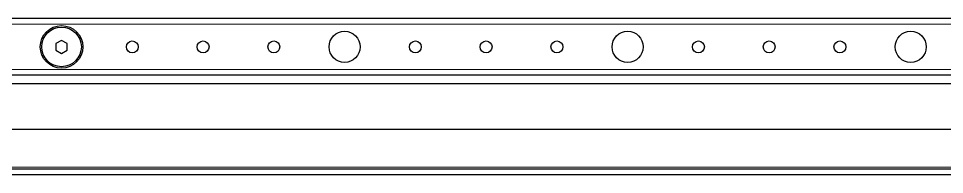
# Model space of a CAD drawing. Header units: millimetres. Extents: x -847 to 1903, y -1228 to 1043.
# Drawn here: x 1259.5 to 1586.6, y -1090.4 to -1035.4 of the extents above; entities that cross this region are included whole.
import ezdxf

# ---------------------------------------------------------------- set-up
doc = ezdxf.new("R2010")
doc.units = ezdxf.units.MM

msp = doc.modelspace()

# ---------------------------------------------------------------- linework, layer by layer
at = {"color": 7, "linetype": 'Continuous', "lineweight": 25}
for p, q in [((1637.21, -1035.4), (857.21, -1035.4)), ((1274.71, -1043.09), (1272.71, -1044.25)), ((1276.71, -1044.25), (1274.71, -1043.09)), ((1272.71, -1044.25), (1272.71, -1046.56)), ((1272.71, -1046.56), (1274.71, -1047.71)), ((1274.71, -1047.71), (1276.71, -1046.56)), ((1276.71, -1046.56), (1276.71, -1044.25)), ((1637.21, -1055.4), (857.21, -1055.4)), ((1637.21, -1058.4), (830.71, -1058.4)), ((830.71, -1074.4), (1718.71, -1074.4)), ((780.01, -1088.4), (1769.41, -1088.4)), ((780.01, -1090.4), (1769.41, -1090.4))]:
    msp.add_line(p, q, dxfattribs=at)
at = {"color": 8, "linetype": 'Continuous', "lineweight": 18}
for p, q in [((1637.21, -1037.4), (857.21, -1037.4)), ((1637.21, -1053.4), (857.21, -1053.4)), ((1665.74, -1087.8), (883.68, -1087.8))]:
    msp.add_line(p, q, dxfattribs=at)
at = {"color": 7, "linetype": 'Continuous', "lineweight": 25}
for centre, radius in [((1274.71, -1045.4), 7.5), ((1274.71, -1045.4), 7), ((1374.71, -1045.4), 5.5), ((1474.71, -1045.4), 5.5), ((1574.71, -1045.4), 5.5), ((1299.71, -1045.4), 2.1), ((1324.71, -1045.4), 2.1), ((1349.71, -1045.4), 2.1), ((1399.71, -1045.4), 2.1), ((1424.71, -1045.4), 2.1), ((1449.71, -1045.4), 2.1), ((1499.71, -1045.4), 2.1), ((1524.71, -1045.4), 2.1), ((1549.71, -1045.4), 2.1)]:
    msp.add_circle(centre, radius, dxfattribs=at)

doc.saveas('drawing.dxf')
